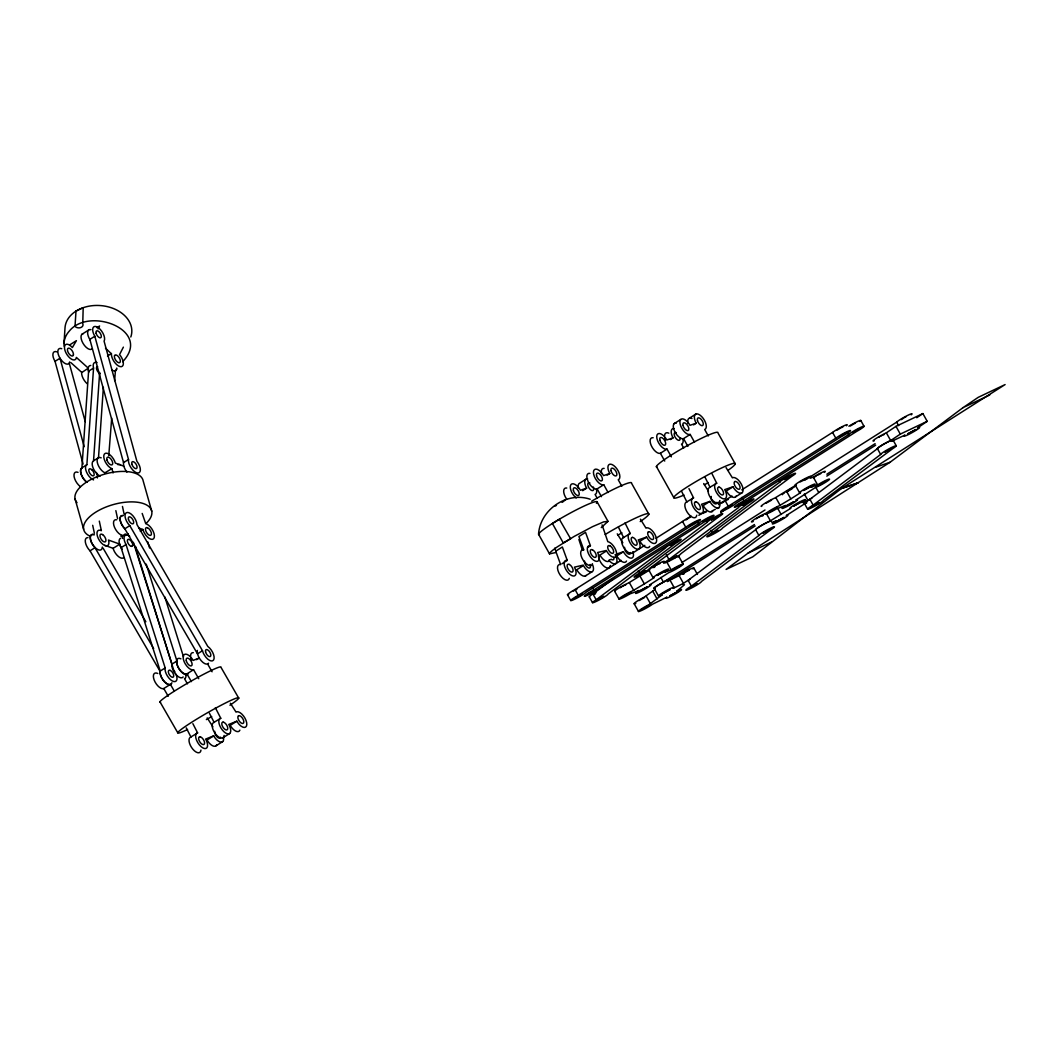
<?xml version="1.0" encoding="UTF-8"?>
<svg xmlns="http://www.w3.org/2000/svg" width="1058" height="1058" viewBox="0 0 1058 1058"><rect width="100%" height="100%" fill="white"/><g stroke="black" fill="none" stroke-linecap="round" stroke-linejoin="round"><path stroke-width="1.5" d="M64.035 342.964L65.014 327.755A33.459 24.519 3.7 0 1 103.38 305.881A33.459 24.519 3.7 0 1 130.808 336.986M87.06 482.236A8.927 4.272 57.7 0 1 81.215 474.341A8.927 4.272 57.7 0 1 81.916 467.834L88.594 371.199A8.927 4.272 57.7 0 1 90.763 365.46M93.554 479.909A8.927 4.272 57.7 0 1 86.597 472.225A8.927 4.272 57.7 0 1 86.875 464.687L93.554 368.065A8.927 4.272 57.7 0 1 97.098 362.616M100.219 476.074A8.927 4.272 57.7 0 1 93.263 468.39A8.927 4.272 57.7 0 1 93.54 460.865L99.664 372.416M103.38 387.294L98.5 457.717L93.54 460.865M108.762 455.667L111.698 418.161M114.634 380.642L115.401 370.855A8.927 4.272 57.7 0 0 116.697 368.872M538.535 534.29C540.056 509.744 566.731 491.256 590.205 499.244M69.802 344.842L76.414 340.65L72.367 347.54A8.927 4.272 57.7 0 0 64.776 345.662A8.927 4.272 57.7 0 0 68.519 356.639A8.927 4.272 57.7 0 0 76.11 358.517L76.348 357.406L88.303 368.171L81.625 372.641A8.927 4.272 57.7 0 0 87.206 383.737M88.303 368.171L88.237 368.449A8.927 4.272 57.7 0 0 88.846 372.165M105.483 348.135L111.407 353.795A8.927 4.272 57.7 0 0 120.017 366.597A8.927 4.272 57.7 0 0 120.705 356.11L119.541 354.602L123.376 347.143M98.063 328.893L99.571 325.996L96.926 327.676M597.135 501.902L608.006 521.356L601.261 527.598M806.818 478.705L800.165 481.906M686.007 519.941L686.854 519.266M721.887 503.105L724.28 501.452M652.76 567.67L655.418 565.832M762.673 515.868L763.135 515.365L761.892 515.696M813.668 477.7L816.34 475.862M564.192 500.95L565.012 500.143L564.324 500.156M122.649 361.743C152.656 330.189 89.256 306.278 69.352 331.035A33.459 24.519 3.7 0 0 64.088 346.178M635.832 603.338A8.927 0.886 -29.2 0 1 635.567 602.253A8.927 0.886 -29.2 0 1 644.666 596.871L654.981 589.478M684.526 584.717L676.71 591.263L678.152 590.549A8.927 0.886 -29.2 0 1 680.572 590.549A8.927 0.886 -29.2 0 1 670.56 596.5A8.927 0.886 -29.2 0 1 666.395 597.545L666.937 597.109L652.535 604.211A8.927 0.886 -29.2 0 1 642.219 610.188A8.927 0.886 -29.2 0 1 639.204 610.532A8.927 0.886 -29.2 0 1 648.99 604.621L662.334 594.728A8.927 0.886 -29.2 0 1 659.213 595.151A8.927 0.886 -29.2 0 1 668.96 589.253A8.927 0.886 -29.2 0 1 673.787 587.812L673.113 588.38L683.455 583.394L679.13 575.645L668.788 580.63M963.124 407.568L890.069 462.253L748.072 553.122L726.092 569.442L752.727 556.865L841.48 488.518L1005.1 384.57L978.2 397.358L963.018 407.647L989.746 394.991M639.574 573.013L707.114 522.374A8.927 0.886 -29.2 0 1 718.567 515.114A8.927 0.886 -29.2 0 1 719.03 516.621L649.638 568.384A8.927 0.886 -29.2 0 1 642.788 573.198A8.927 0.886 -29.2 0 1 634.218 577.139A8.927 0.886 -29.2 0 1 639.574 573.013L638.265 570.685M712.351 532.716L779.891 482.078A8.927 0.886 -29.2 0 1 791.358 474.817A8.927 0.886 -29.2 0 1 791.82 476.325L722.429 528.087A8.927 0.886 -29.2 0 1 715.578 532.915A8.927 0.886 -29.2 0 1 706.995 536.842A8.927 0.886 -29.2 0 1 712.351 532.716L711.055 530.389M771.044 521.396A8.927 0.886 -29.2 0 0 764.193 523.935A8.927 0.886 -29.2 0 0 755.65 529.701L688.11 580.326L691.363 586.145A8.927 0.886 -29.2 0 0 686.007 590.285A8.927 0.886 -29.2 0 0 694.577 586.344A8.927 0.886 -29.2 0 0 701.428 581.516L770.819 529.754A8.927 0.886 -29.2 0 0 770.356 528.259A8.927 0.886 -29.2 0 0 758.903 535.507L691.363 586.145M773.067 523.922A8.927 0.886 -29.2 0 0 783.475 518.645A8.927 0.886 -29.2 0 0 787.112 515.286L786.226 515.603L805.548 503.211A8.927 0.886 -29.2 0 0 806.857 502.695A8.927 0.886 -29.2 0 1 809.886 499.297L877.426 448.658A8.927 0.886 -29.2 0 1 886.974 442.363A8.927 0.886 -29.2 0 1 892.106 441.001M813.139 505.116L880.679 454.477A8.927 0.886 -29.2 0 1 892.132 447.217A8.927 0.886 -29.2 0 1 892.595 448.724L823.203 500.487A8.927 0.886 -29.2 0 1 816.353 505.301A8.927 0.886 -29.2 0 1 807.783 509.242A8.927 0.886 -29.2 0 1 813.139 505.116L809.886 499.297M589.597 596.937A8.927 0.886 -29.2 0 1 592.916 593.935L613.865 578.316M596.17 599.754L665.561 547.978A8.927 0.886 -29.2 0 1 672.412 543.164A8.927 0.886 -29.2 0 1 680.995 539.223A8.927 0.886 -29.2 0 1 675.639 543.362L608.099 594.001A8.927 0.886 -29.2 0 1 596.633 601.248A8.927 0.886 -29.2 0 1 596.17 599.754L592.916 593.935M720.696 512.614L725.933 508.713M668.96 559.457L738.352 507.695A8.927 0.886 -29.2 0 1 745.202 502.867A8.927 0.886 -29.2 0 1 753.772 498.926A8.927 0.886 -29.2 0 1 748.429 503.066L680.889 553.704A8.927 0.886 -29.2 0 1 669.423 560.952A8.927 0.886 -29.2 0 1 668.96 559.457L666.355 554.802M593.948 594.014L596.024 592.652M682.595 573.978L686.92 571.333M901.178 419.669L904.154 417.791M916.757 417.725L922.88 413.572L927.205 421.322L917.405 427.974L918.476 427.551A8.927 0.886 -29.2 0 1 912.128 432.603A8.927 0.886 -29.2 0 1 904.974 435.063L891.775 441.239M874.186 440.829A8.927 0.886 -29.2 0 1 875.839 438.594A8.927 0.886 -29.2 0 1 886.115 432.96L895.981 426.361L922.88 413.572M877.664 448.804A8.927 0.886 -29.2 0 1 880.997 445.815A8.927 0.886 -29.2 0 1 890.452 440.71L900.305 434.111L927.205 421.322M836.891 430.196L840.25 428.212M850.46 425.911L852.907 424.417M766.045 503.198L771.56 500.143M787.562 491.507L790.009 490.013M805.085 479.975L805.865 479.459M756.377 518.764L757.171 518.248M639.032 600.587L644.547 597.519M174.107 690.795L170.391 684.354L163.633 688.626A8.927 4.272 57.7 0 1 154.203 680.122A8.927 4.272 57.7 0 1 157.748 673.47M170.391 684.354L170.259 684.433A8.927 4.272 57.7 0 1 163.038 679.963A8.927 4.272 57.7 0 1 160.181 670.6M198.745 678.72L193.548 669.688L186.79 673.972A8.927 4.272 57.7 0 1 177.36 665.469A8.927 4.272 57.7 0 1 180.905 658.817M193.548 669.688L193.416 669.78A8.927 4.272 57.7 0 1 185.335 664.014A8.927 4.272 57.7 0 1 184.198 654.598A8.927 4.272 57.7 0 1 192.067 658.724L193.138 660.417L199.195 658.01L196.55 659.676M562.089 502.378L563.266 501.611M82.008 334.235L88.621 330.043M83.093 464.065L55.029 361.36L60.002 358.226A8.927 4.272 57.7 0 1 61.748 348.69M94.81 336.246L89.851 339.38L123.522 462.624L128.494 459.489L94.81 336.246A8.927 4.272 57.7 0 1 93.726 326.856A8.927 4.272 57.7 0 1 101.608 331.061A8.927 4.272 57.7 0 1 104.081 341.165L136.892 461.275A8.927 4.272 57.7 0 1 140.026 471.643A8.927 4.272 57.7 0 1 132.872 470.122A8.927 4.272 57.7 0 1 128.494 459.489M107.493 356.03L111.46 353.517M88.594 371.199L93.554 368.065M81.916 467.834L86.875 464.687M113.1 472.926L111.883 468.628L105.059 472.767M160.247 671.618L90.036 550.821L95.008 547.687A8.927 4.272 57.7 0 1 90.234 538.125A8.927 4.272 57.7 0 1 94.321 534.859M202.475 650.71L197.515 653.844L124.818 528.788L129.79 525.641A8.927 4.272 57.7 0 1 125.042 514.995A8.927 4.272 57.7 0 1 131.166 514.095A8.927 4.272 57.7 0 1 136.971 524.583L207.804 646.451A8.927 4.272 57.7 0 1 214.073 656.74A8.927 4.272 57.7 0 1 209.537 660.364A8.927 4.272 57.7 0 1 202.475 650.71L129.79 525.641M104.676 545.267L113.127 548.335L119.752 544.143L120.096 545.306A8.927 4.272 57.7 0 0 122.278 549.34M140.264 531.156L142.909 529.489L143.253 530.653A8.927 4.272 57.7 0 0 150.963 539.236A8.927 4.272 57.7 0 0 154.071 533.695A8.927 4.272 57.7 0 0 146.917 524.146L145.766 523.763L142.182 513.434M171.925 682.714A8.927 4.272 57.7 0 1 164.863 682.198A8.927 4.272 57.7 0 1 160.208 671.076L121.088 547.674L126.047 544.526A8.927 4.272 57.7 0 1 124.368 536.38A8.927 4.272 57.7 0 1 129.671 536.208M160.208 671.076L165.167 667.929L126.047 544.526M183.179 676.961A8.927 4.272 57.7 0 1 175.866 674.475A8.927 4.272 57.7 0 1 171.965 664.146L176.924 660.999L146.229 564.152M586.37 478.957L579.758 483.136A8.927 4.272 57.7 0 0 578.382 488.28M674.105 423.663L680.73 419.471M689.353 418.188L695.966 414.009A8.927 4.272 57.7 0 1 704.43 420.291A8.927 4.272 57.7 0 1 704.681 429.495L708.278 435.949M200.954 750.069A8.927 4.272 57.7 0 1 192.94 749.315A8.927 4.272 57.7 0 1 190.083 737.452L197.608 732.916L192.873 723.672M224.111 735.416A8.927 4.272 57.7 0 1 216.11 734.662A8.927 4.272 57.7 0 1 213.24 722.799L220.765 718.263L215.356 707.696M582.654 490.674L586.621 488.161A8.927 4.272 57.7 0 1 587.587 478.838M607.133 475.174L609.778 473.508A8.927 4.272 57.7 0 1 609.54 464.303A8.927 4.272 57.7 0 1 617.991 470.572A8.927 4.272 57.7 0 1 618.242 479.777L621.84 486.244M670.415 439.546L673.06 437.867A8.927 4.272 57.7 0 1 674.025 428.543M693.572 424.88L696.217 423.213A8.927 4.272 57.7 0 1 695.966 414.009M589.901 473.376A8.927 4.272 57.7 0 0 588.01 481.284A8.927 4.272 57.7 0 0 596.976 488.994L603.748 484.723L608.086 492.499M223.529 737.479A8.927 4.272 57.7 0 1 221.029 742.108A8.927 4.272 57.7 0 1 214.377 737.016L213.69 735.839L207.077 740.031L207.765 741.195A8.927 4.272 57.7 0 0 216.731 744.819M230.353 703.239L236.04 712.1L236.86 711.73A8.927 4.272 57.7 0 1 244.94 718.117A8.927 4.272 57.7 0 1 245.522 727.163A8.927 4.272 57.7 0 1 237.534 722.35L236.847 721.186L230.234 725.365L230.922 726.542A8.927 4.272 57.7 0 0 239.888 730.165M653.17 437.734A8.927 4.272 57.7 0 0 651.292 445.643A8.927 4.272 57.7 0 0 660.258 453.353L667.016 449.081L671.367 456.858M676.34 423.081A8.927 4.272 57.7 0 0 674.449 430.99A8.927 4.272 57.7 0 0 683.415 438.7L690.173 434.428L694.524 442.204M223.053 737.69L229.665 733.511M216.057 745.784L222.669 741.605M560.647 564.575L555.754 551.178L562.367 546.999L567.26 560.383L561.97 563.742M587.772 547.409L590.417 545.73L585.524 532.333L578.911 536.525L583.804 549.922M633.107 552.157A8.927 4.272 57.7 0 1 624.643 548.851A8.927 4.272 57.7 0 1 622.726 538.006L630.277 533.51L625.014 522.93M592.639 564.774A8.927 4.272 57.7 0 1 591.277 572.008A8.927 4.272 57.7 0 1 583.394 565.554L576.769 569.746A8.927 4.272 57.7 0 0 586.158 575.446M602.055 524.847L607.821 541.696L608.998 542.053A8.927 4.272 57.7 0 1 616.497 555.476A8.927 4.272 57.7 0 1 606.551 550.901L599.939 555.08A8.927 4.272 57.7 0 0 609.884 559.669M696.759 515.193A8.927 4.272 57.7 0 1 688.626 514.122A8.927 4.272 57.7 0 1 685.994 502.365L693.545 497.868L688.943 488.611M719.916 500.54A8.927 4.272 57.7 0 1 711.783 499.469A8.927 4.272 57.7 0 1 709.164 487.712L716.702 483.215L712.1 473.958M632.935 551.787A8.927 4.272 57.7 0 1 631.375 558.161A8.927 4.272 57.7 0 1 624.101 552.898L623.426 551.721L616.801 555.9L617.475 557.077A8.927 4.272 57.7 0 0 626.534 561.018M640.407 519.187L645.988 528.127L646.822 527.797A8.927 4.272 57.7 0 1 654.902 534.396A8.927 4.272 57.7 0 1 655.272 543.296A8.927 4.272 57.7 0 1 647.258 538.244L646.583 537.067L639.958 541.246L640.645 542.423A8.927 4.272 57.7 0 0 649.691 546.364M585.233 576.068L591.858 571.889M719.374 501.492A8.927 4.272 57.7 0 1 717.813 507.88A8.927 4.272 57.7 0 1 710.526 502.603L709.852 501.426L703.239 505.605L703.914 506.795A8.927 4.272 57.7 0 0 712.96 510.723M726.053 467.623L732.414 477.832L733.26 477.502A8.927 4.272 57.7 0 1 741.341 484.101A8.927 4.272 57.7 0 1 741.711 493.002A8.927 4.272 57.7 0 1 733.697 487.95L733.022 486.773L726.396 490.952L727.071 492.129A8.927 4.272 57.7 0 0 736.13 496.07M568.662 594.57A8.927 0.886 -29.2 0 1 575.01 589.518L621.086 560.356M632.261 553.294L644.825 545.346M656 538.271L682.542 521.475A8.927 0.886 -29.2 0 1 691.178 516.198M718.422 504.64A8.927 0.886 -29.2 0 1 725.047 500.46L732.03 496.043M741.803 489.854L832.567 432.418A8.927 0.886 -29.2 0 1 843.12 426.176A8.927 0.886 -29.2 0 1 846.347 425.766M578.25 595.337L685.782 527.294A8.927 0.886 -29.2 0 1 695.728 521.356A8.927 0.886 -29.2 0 1 700.092 520.192A8.927 0.886 -29.2 0 1 690.914 525.932L586.132 592.242A8.927 0.886 -29.2 0 1 577.443 597.81A8.927 0.886 -29.2 0 1 570.738 600.441A8.927 0.886 -29.2 0 1 578.25 595.337L575.01 589.518M735.403 496.995L742.028 492.803M593.842 589.954L698.637 523.644A8.927 0.886 -29.2 0 1 707.326 518.076A8.927 0.886 -29.2 0 1 714.031 515.431A8.927 0.886 -29.2 0 1 706.506 520.549L598.973 588.592A8.927 0.886 -29.2 0 1 589.041 594.53A8.927 0.886 -29.2 0 1 584.677 595.694A8.927 0.886 -29.2 0 1 593.842 589.954L592.546 587.626M728.288 506.266L835.82 438.224A8.927 0.886 -29.2 0 1 845.752 432.286A8.927 0.886 -29.2 0 1 850.129 431.122A8.927 0.886 -29.2 0 1 840.951 436.861L736.156 503.172A8.927 0.886 -29.2 0 1 727.468 508.739A8.927 0.886 -29.2 0 1 720.776 511.384A8.927 0.886 -29.2 0 1 728.288 506.266L725.047 500.46M864.055 426.374A8.927 0.886 -29.2 0 1 856.544 431.479L749.011 499.521A8.927 0.886 -29.2 0 1 739.079 505.459A8.927 0.886 -29.2 0 1 734.702 506.623A8.927 0.886 -29.2 0 1 743.88 500.884L848.675 434.587A8.927 0.886 -29.2 0 1 857.364 429.006A8.927 0.886 -29.2 0 1 864.055 426.374L860.815 420.462M615.32 591.316A8.927 0.886 -29.2 0 1 618.348 588.367A8.927 0.886 -29.2 0 1 628.492 582.998L649.784 569.918A8.927 0.886 -29.2 0 1 656.595 564.655A8.927 0.886 -29.2 0 1 663.3 562.472M761.773 506.319A8.927 0.886 -29.2 0 1 764.802 503.37A8.927 0.886 -29.2 0 1 774.945 498.001L796.423 484.855M794.651 486.706L791.887 488.452A8.927 0.886 -29.2 0 0 786.001 491.825M807.056 478.851L896.681 422.142A8.927 0.886 -29.2 0 1 907.01 415.715A8.927 0.886 -29.2 0 1 911.163 414.855M644.348 583.91L654.122 577.681A8.927 0.886 -29.2 0 1 656.449 575.063A8.927 0.886 -29.2 0 1 666.884 569.482A8.927 0.886 -29.2 0 1 666.381 571.122L664.993 572.034L671.182 569.905A8.927 0.886 -29.2 0 1 681.947 564.284A8.927 0.886 -29.2 0 1 679.514 567.022A8.927 0.886 -29.2 0 1 668.762 572.643L649.44 585.048L650.326 584.73A8.927 0.886 -29.2 0 1 647.284 587.719A8.927 0.886 -29.2 0 1 636.969 593.128A8.927 0.886 -29.2 0 1 638.212 591.091L639.204 590.457L629.96 593.895A8.927 0.886 -29.2 0 1 619.962 598.973A8.927 0.886 -29.2 0 1 622.395 596.302A8.927 0.886 -29.2 0 1 632.829 590.748L644.348 583.91L640.024 576.16M682.251 562.34L764.987 509.996M826.853 474.196L875.111 443.659M790.802 498.9L800.575 492.671A8.927 0.886 -29.2 0 1 802.903 490.052A8.927 0.886 -29.2 0 1 813.337 484.485A8.927 0.886 -29.2 0 1 812.835 486.125L811.446 487.024L817.636 484.908A8.927 0.886 -29.2 0 1 828.401 479.287A8.927 0.886 -29.2 0 1 825.967 482.025A8.927 0.886 -29.2 0 1 815.215 487.645L795.894 500.05L796.78 499.733A8.927 0.886 -29.2 0 1 793.738 502.722A8.927 0.886 -29.2 0 1 783.423 508.131A8.927 0.886 -29.2 0 1 784.652 506.094L785.658 505.459L776.413 508.885A8.927 0.886 -29.2 0 1 766.415 513.976A8.927 0.886 -29.2 0 1 768.849 511.305A8.927 0.886 -29.2 0 1 779.283 505.75L790.802 498.9L786.478 491.15M826.801 476.1L875.68 445.18M669.463 580.062A8.927 0.886 -29.2 0 0 660.946 583.474A8.927 0.886 -29.2 0 0 655.166 588.182A8.927 0.886 -29.2 0 1 655.338 586.978A8.927 0.886 -29.2 0 1 663.445 582.112L754.447 524.53M755.148 525.958L668.577 580.749A8.927 0.886 -29.2 0 1 667.386 581.609M755.862 529.701A8.927 0.886 -29.2 0 1 760.371 526.117A8.927 0.886 -29.2 0 1 769.616 521.303L790.908 508.237A8.927 0.886 -29.2 0 1 793.236 505.618A8.927 0.886 -29.2 0 1 803.683 500.037A8.927 0.886 -29.2 0 1 803.181 501.677L801.792 502.59L807.968 500.474A8.927 0.886 -29.2 0 1 811.83 498.186M687.568 518.79L688.401 518.288M573.423 591.025L576.927 589.081M620.372 587.693L621.311 587.124M878.735 437.351L879.661 436.782M690.173 434.428L690.028 434.521A8.927 4.272 57.7 0 1 681.947 428.503A8.927 4.272 57.7 0 1 681.008 419.233A8.927 4.272 57.7 0 1 688.93 423.623L689.988 425.316L696.217 423.213M603.748 484.723L603.602 484.802A8.927 4.272 57.7 0 1 595.509 478.798A8.927 4.272 57.7 0 1 594.583 469.514A8.927 4.272 57.7 0 1 602.505 473.905L603.549 475.611L609.778 473.508M667.016 449.081L666.871 449.174A8.927 4.272 57.7 0 1 658.79 443.17A8.927 4.272 57.7 0 1 657.851 433.886A8.927 4.272 57.7 0 1 665.773 438.276L666.831 439.969L673.06 437.867M758.097 517.679L761.072 516.079M689.3 517.772L690.213 517.283M725.193 500.937L726.105 500.447M702.869 513.474L703.782 512.985M880.666 436.2L881.671 435.658M817.345 475.28L820.783 473.627M656.423 565.25L657.441 564.707M622.302 586.542L623.321 586M853.819 423.927L855.419 423.147M905.066 417.288L905.926 416.865M790.921 489.523L791.781 489.087M748.072 553.122L771.375 542.106M841.11 427.776L842.816 427.101M726.965 500.011L728.288 499.442M704.641 512.561L706.347 511.887M882.636 435.182L884.104 434.547M658.393 564.231L659.875 563.597M594.662 594.173L595.403 593.829M653.897 567.524L654.73 567.141M624.273 585.524L625.754 584.889M687.872 570.857L689.34 570.222M683.375 574.15L684.209 573.767M556.455 505.459L554.445 506.293M236.847 721.186L228.753 724.452L229.348 725.51A8.927 4.272 57.7 0 1 229.004 733.842A8.927 4.272 57.7 0 1 220.924 727.97A8.927 4.272 57.7 0 1 219.866 718.62L220.765 718.263M213.69 735.839L205.583 739.106L206.191 740.164A8.927 4.272 57.7 0 1 205.834 748.495A8.927 4.272 57.7 0 1 197.767 742.623A8.927 4.272 57.7 0 1 196.695 733.273L197.608 732.916M556.204 552.435L549.538 553.876L538.654 534.422M733.022 486.773L724.69 489.629L725.272 490.687A8.927 4.272 57.7 0 1 724.717 498.847A8.927 4.272 57.7 0 1 716.623 492.75A8.927 4.272 57.7 0 1 715.777 483.519L716.702 483.215M709.852 501.426L701.52 504.282L702.115 505.34A8.927 4.272 57.7 0 1 701.547 513.5A8.927 4.272 57.7 0 1 693.466 507.404A8.927 4.272 57.7 0 1 692.62 498.186L693.545 497.868M810.216 478.216L813.311 477.158A8.927 0.886 -29.2 0 1 822.767 472.053A8.927 0.886 -29.2 0 1 824.38 472.384M646.583 537.067L638.252 539.924L638.834 540.982A8.927 4.272 57.7 0 1 638.278 549.142A8.927 4.272 57.7 0 1 630.184 543.045A8.927 4.272 57.7 0 1 629.338 533.814L630.277 533.51M616.483 554.101L623.426 551.721M875.601 467.226L890.069 462.253M858.012 482.832L841.48 488.518L857.853 482.937M771.824 522.44L775.99 521.012L774.998 521.647A8.927 0.886 -29.2 0 0 772.314 523.829M663.763 563.213L666.857 562.155A8.927 0.886 -29.2 0 1 668.696 561.031M586.621 488.161L580.392 490.264L579.348 488.558A8.927 4.272 57.7 0 0 570.513 485.463A8.927 4.272 57.7 0 0 576.187 497.974M606.353 550.477L597.598 552.501L598.378 554.141A8.927 4.272 57.7 0 1 596.381 561.362A8.927 4.272 57.7 0 1 588.155 552.871A8.927 4.272 57.7 0 1 590.139 545.65L590.417 545.73M583.196 565.131L574.428 567.154L575.208 568.794A8.927 4.272 57.7 0 1 573.211 576.015A8.927 4.272 57.7 0 1 564.985 567.524A8.927 4.272 57.7 0 1 566.982 560.304L567.26 560.383M608.006 521.356L603.589 521.911L592.52 526.672L574.097 536.472L557.381 546.814A33.459 3.319 -29.2 0 0 549.538 553.876M111.883 468.628L111.672 468.575A8.927 4.272 57.7 0 1 104.266 459.397A8.927 4.272 57.7 0 1 106.858 453.234A8.927 4.272 57.7 0 1 114.714 461.341L115.309 463.073L123.72 466.168M138.677 527.955L142.909 529.489M119.752 544.143L108.485 540.056L108.762 541.088A8.927 4.272 57.7 0 1 104.808 545.544A8.927 4.272 57.7 0 1 97.442 536.3A8.927 4.272 57.7 0 1 100.113 530.23L101.37 530.693L99.307 521.105M70.926 362.669L81.691 372.35M207.196 717.893L212.883 726.767M703.689 483.546L708.463 491.216M617.25 533.84L622.818 542.78M103.01 548.031L145.845 621.734M95.008 547.687L153.648 648.58M238.751 698.187L220.99 667.347A35.245 2.698 -29.9 0 0 188.35 682.701A35.245 2.698 -29.9 0 0 160.512 702.314M186.935 673.88L191.392 681.616M163.778 688.533L168.222 696.27M159.956 701.824L177.704 732.665M207.646 664.04L212.076 671.764M187.438 683.838L184.489 678.694A8.927 4.272 57.7 0 0 186.01 675.269M896.681 422.142L898.626 425.62M895.981 426.361L900.305 434.111M893.018 439.996L896.271 445.802M886.366 432.867L890.704 440.617M877.426 448.658L880.679 454.477M847.365 432.259L848.675 434.587M832.567 432.418L835.82 438.224M813.311 477.158L817.636 484.908M815.599 486.931L818.495 492.102M804.371 494.007L807.968 500.474M795.219 484.987L799.544 492.737M804.371 503.344L807.611 509.163M778.595 479.75L779.891 482.078M775.858 497.683L780.196 505.433M776.81 506.716L781.135 514.466M766.204 513.249L770.528 520.999M735.284 463.946L717.959 432.934A35.245 3.505 -29.2 0 0 684.658 447.124A35.245 3.505 -29.2 0 0 657.071 467.186M741.936 497.405L743.88 500.884M755.65 529.701L758.903 535.507M683.561 438.62L687.898 446.397M705.805 520.047L707.114 522.374M660.404 453.274L664.741 461.05M697.341 521.316L698.637 523.644M656.41 466.512L673.734 497.511M682.542 521.475L685.782 527.294M693.823 567.974L697.434 574.428M678.813 556.376L683.151 564.126M648.858 514.228L631.533 483.228A35.245 3.505 -29.2 0 0 591.647 501.214M666.857 562.155L671.182 569.905M669.727 579.639L674.065 587.388M660.84 577.456L663.445 582.112M648.766 569.984L653.09 577.734M654.135 588.235L658.46 595.985M597.122 488.915L601.473 496.678M652.773 591.237L657.097 598.987M646.2 596.13L650.538 603.88M629.404 582.694L633.742 590.443M634.178 603.761L638.516 611.511M614.738 591.382L619.075 599.132M589.253 596.857L592.506 602.663M567.485 594.728L570.725 600.534M683.68 448.023L681.524 444.148A8.927 4.272 57.7 0 0 682.899 439.004M597.241 498.318L595.085 494.443A8.927 4.272 57.7 0 0 596.461 489.299M615.095 554.577L615.677 555.635A8.927 4.272 57.7 0 1 615.809 563.504A8.927 4.272 57.7 0 1 608.8 560.224M209.405 713.211L214.152 722.442M186.248 727.864L190.982 737.109M704.826 476.814L710.09 487.407M681.669 491.467L686.933 502.061M618.401 527.109L623.651 537.702M582.416 550.253L578.898 539.501M121.577 535.467L122.609 538.416M133.348 542.304L171.965 664.146M554.789 548.11L555.754 551.178M147.657 541.736L149.614 548.044M164.85 596.95L183.51 656.886M136.376 550.239L173.71 670.124A8.927 4.272 57.7 0 1 175.006 672.068M113.127 548.335L113.471 549.499A8.927 4.272 57.7 0 0 123.839 557.553M151.744 511.239L143.147 480.795A35.245 16.293 -15.8 0 0 101.449 475.108A35.245 16.293 -15.8 0 0 77.022 502.656M75.039 498.821L83.635 529.278M69.259 363.145L85.235 421.626M84.177 446.701L60.002 358.226A8.927 4.272 57.7 0 0 69.722 361.915M122.463 506.451L124.183 514.439M115.851 510.644L117.57 518.632M92.694 525.297L94.4 533.285M848.886 426.229A8.927 0.886 -29.2 0 1 858.342 421.124A8.927 0.886 -29.2 0 1 859.903 421.481M187.557 729.517A35.245 2.698 -29.9 0 1 185.97 726.013A35.245 2.698 -29.9 0 1 229.48 701.057A35.245 2.698 -29.9 0 1 229.93 705.223M211.693 716.544A35.245 2.698 -29.9 0 1 206.35 719.599M191.564 660.139A8.927 4.272 57.7 0 1 190.89 658.116M190.599 656.264A8.927 4.272 57.7 0 1 193.297 652.654M208.545 663.234A8.927 4.272 57.7 0 1 201.218 660.734A8.927 4.272 57.7 0 1 197.33 650.392M220.593 737.161A4.457 2.142 57.7 0 1 217.035 736.857A4.457 2.142 57.7 0 1 214.748 731.303M188.139 673.814A8.927 4.272 57.7 0 1 180.825 671.327A8.927 4.272 57.7 0 1 176.924 660.999M176.025 674.118A8.927 4.272 57.7 0 1 172.15 680.889A8.927 4.272 57.7 0 1 165.167 667.929M136.006 547.092A8.927 4.272 57.7 0 1 135.887 548.666M121.088 547.674A8.927 4.272 57.7 0 1 120.586 538.284M124.818 528.788A8.927 4.272 57.7 0 1 120.149 520.126A8.927 4.272 57.7 0 1 122.741 515.603M90.036 550.821A8.927 4.272 57.7 0 1 85.367 542.172A8.927 4.272 57.7 0 1 87.959 537.636M89.811 536.075A35.245 16.293 -15.8 0 1 94.625 512.892A35.245 16.293 -15.8 0 1 139.96 502.656A35.245 16.293 -15.8 0 1 146.176 523.34M128.216 533.946A35.245 16.293 -15.8 0 1 120.903 536.274M80.368 486.561A8.927 4.272 57.7 0 1 74.1 476.603A8.927 4.272 57.7 0 1 78.028 472.357M86.981 482.369A8.927 4.272 57.7 0 1 81.215 474.381A8.927 4.272 57.7 0 1 82.074 468.02M106.567 473.23A8.927 4.272 57.7 0 1 97.772 464.131A8.927 4.272 57.7 0 1 101.171 457.823M118.007 464.74A8.927 4.272 57.7 0 1 120.493 464.713M126.92 472.119A8.927 4.272 57.7 0 1 123.945 461.473M102.309 547.052A8.927 4.272 57.7 0 1 93.17 545.214A8.927 4.272 57.7 0 1 93.488 534.422M125.214 533.84A8.927 4.272 57.7 0 1 115.692 529.582A8.927 4.272 57.7 0 1 116.658 519.769M124.368 528.154A8.927 4.272 57.7 0 1 120.149 519.412A8.927 4.272 57.7 0 1 123.27 515.577M90.274 340.16A8.927 4.272 57.7 0 1 90.948 329.673M55.029 361.36A8.927 4.272 57.7 0 1 56.788 351.838M100.113 373.606A4.02 1.931 57.7 0 1 99.426 373.249L98.725 372.667A4.02 1.931 57.7 0 1 96.543 368.792A4.02 1.931 57.7 0 1 97.627 366.65M96.371 472.423A8.927 4.272 57.7 0 1 97.376 477.965M91.967 349.008A8.927 4.272 57.7 0 1 83.04 343.361A8.927 4.272 57.7 0 1 83.04 333.773M116.737 368.052A8.927 4.272 57.7 0 1 111.923 370.181M605.189 534.488A35.245 3.505 -29.2 0 1 643.211 514.836A35.245 3.505 -29.2 0 1 640.222 521.581M621.945 532.848A35.245 3.505 -29.2 0 1 617.912 535.11M593.287 487.011A4.457 2.142 57.7 0 1 592.057 490.581A4.457 2.142 57.7 0 1 587.944 485.701A4.457 2.142 57.7 0 1 589.888 482.99M566.585 498.953A8.927 4.272 57.7 0 1 566.744 488.029M601.539 473.627A8.927 4.272 57.7 0 1 604.131 468.377M610.321 565.488A8.927 4.272 57.7 0 1 603.708 565.99A8.927 4.272 57.7 0 1 598.431 554.855M630.515 552.554A4.457 2.142 57.7 0 1 627.196 553.228A4.457 2.142 57.7 0 1 624.604 547.303M613.865 557.315A4.457 2.142 57.7 0 1 611.061 559.232M698.862 515.286A8.927 0.886 -29.2 0 1 706.651 510.948M683.971 495.038A35.245 3.505 -29.2 0 1 681.365 490.846A35.245 3.505 -29.2 0 1 724.651 466.591A35.245 3.505 -29.2 0 1 728.01 470.347M708.384 482.554A35.245 3.505 -29.2 0 1 704.35 484.815M680.043 437.721A4.457 2.142 57.7 0 1 678.006 440.115A4.457 2.142 57.7 0 1 674.29 435.076A4.457 2.142 57.7 0 1 676.327 432.696M665.456 439.996A8.927 4.272 57.7 0 1 664.808 437.986M664.569 436.147A8.927 4.272 57.7 0 1 668.828 433.158M687.978 423.332A8.927 4.272 57.7 0 1 691.985 418.505M716.94 502.259A4.457 2.142 57.7 0 1 713.251 502.563A4.457 2.142 57.7 0 1 711.32 496.453M539.474 534.74A33.459 3.319 -29.2 0 1 567.736 514.452A33.459 3.319 -29.2 0 1 596.395 503.291M592.454 563.689A8.927 4.272 57.7 0 1 583.117 560.105A8.927 4.272 57.7 0 1 583.527 549.829M569.297 578.342A8.927 4.272 57.7 0 1 559.947 574.759A8.927 4.272 57.7 0 1 560.37 564.496M590.073 564.456A4.457 2.142 57.7 0 1 589.399 568.067A4.457 2.142 57.7 0 1 585.458 564.84L584.968 563.821A4.457 2.142 57.7 0 1 584.611 561.137M679.13 575.645A8.927 0.886 -29.2 0 1 689.657 569.416A8.927 0.886 -29.2 0 1 692.937 568.979M682.926 584.452A8.927 0.886 -29.2 0 1 690.08 579.202M753.19 521.515A8.927 0.886 -29.2 0 1 754.314 519.465A8.927 0.886 -29.2 0 1 765.278 513.553M796.238 484.921A8.927 0.886 -29.2 0 1 803.048 479.658A8.927 0.886 -29.2 0 1 809.754 477.475M674.647 557.817A8.927 0.886 -29.2 0 1 678.628 556.746M782.338 494.734A8.927 0.886 -29.2 0 1 784.428 492.856M711.386 511.358A8.927 0.886 -29.2 0 1 715.327 509.308M716.98 508.541A8.927 0.886 -29.2 0 1 719.123 507.814M76.004 311.118L75.012 326.327A4.364 3.2 3.7 0 0 80.646 327.596A4.364 3.2 3.7 0 0 82.749 323.669L83.185 307.693L76.004 311.118M73.425 354.602L73.28 355.303A4.457 2.142 57.7 0 1 69.484 354.364A4.457 2.142 57.7 0 1 67.606 348.876A4.457 2.142 57.7 0 1 71.402 349.814L72.103 350.727A4.457 2.142 57.7 0 1 73.425 354.602M114.542 355.62L114.383 356.321A4.457 2.142 57.7 0 0 118.694 362.722A4.457 2.142 57.7 0 0 119.038 357.472L118.337 356.559A4.457 2.142 57.7 0 0 114.542 355.62M575.102 597.982L582.032 594.252L575.102 597.982M588.671 593.697L595.601 589.954L588.671 593.697M596.884 600.111L603.814 596.381L596.884 600.111M622.977 596.712L630.674 592.559L622.977 596.712M638.424 574.507L645.354 570.765L638.424 574.507M639.495 591.038L647.192 586.886L639.495 591.038M669.939 545.425L676.869 541.696L669.939 545.425M657.097 575.42L664.794 571.267L657.097 575.42M642.418 609.091L650.115 604.938L642.418 609.091M669.661 559.827L676.591 556.085L669.661 559.827M689.247 525.76L696.177 522.017L689.247 525.76M671.552 570.447L679.249 566.294L671.552 570.447M662.467 593.67L670.164 589.518L662.467 593.67M702.816 521.462L709.746 517.732L702.816 521.462M669.965 595.799L677.662 591.647L669.965 595.799M711.479 519.822L718.408 516.079L711.479 519.822M711.214 534.211L718.144 530.468L711.214 534.211M725.14 508.924L732.07 505.182L725.14 508.924M690.213 587.64L697.143 583.91L690.213 587.64M738.709 504.626L745.639 500.897L738.709 504.626M742.729 505.142L749.659 501.399L742.729 505.142M784.269 479.525L791.199 475.783L784.269 479.525M769.43 511.715L777.127 507.562L769.43 511.715M763.268 532.954L770.198 529.225L763.268 532.954M776.294 521.594L783.991 517.441L776.294 521.594M785.949 506.028L793.645 501.876L785.949 506.028M793.884 505.975L801.58 501.823L793.884 505.975M803.551 490.423L811.248 486.27L803.551 490.423M839.285 436.69L846.215 432.96L839.285 436.69M818.006 485.45L825.703 481.297L818.006 485.45M811.989 506.61L818.918 502.867L811.989 506.61M852.854 432.405L859.784 428.662L852.854 432.405M885.043 451.925L891.973 448.182L885.043 451.925M908.055 433.714L915.752 429.574L908.055 433.714M570.593 538.747L563.279 542.939L552.408 523.485L559.351 519.24L570.593 538.747M238.605 715.724L238.169 716.054A4.457 2.142 57.7 0 0 240.721 722.68A4.457 2.142 57.7 0 0 243.591 720.472A4.457 2.142 57.7 0 0 238.605 715.724M648.514 531.777L648.051 532.095A4.457 2.142 57.7 0 0 650.485 538.694A4.457 2.142 57.7 0 0 653.46 536.644A4.457 2.142 57.7 0 0 648.514 531.777M734.953 481.483L734.49 481.8A4.457 2.142 57.7 0 0 736.923 488.399A4.457 2.142 57.7 0 0 739.899 486.363A4.457 2.142 57.7 0 0 734.953 481.483M223.145 722.125L222.55 722.204A4.457 2.142 57.7 0 0 223.886 728.42A4.457 2.142 57.7 0 0 227.734 727.917A4.457 2.142 57.7 0 0 223.145 722.125M199.988 736.778L199.38 736.857A4.457 2.142 57.7 0 0 200.729 743.086A4.457 2.142 57.7 0 0 204.564 742.571A4.457 2.142 57.7 0 0 199.988 736.778M719.03 487.116L718.422 487.169A4.457 2.142 57.7 0 0 719.625 493.319A4.457 2.142 57.7 0 0 723.566 492.988A4.457 2.142 57.7 0 0 719.03 487.116M695.873 501.77L695.265 501.823A4.457 2.142 57.7 0 0 696.468 507.972A4.457 2.142 57.7 0 0 700.396 507.642A4.457 2.142 57.7 0 0 695.873 501.77M632.591 537.398L631.983 537.451A4.457 2.142 57.7 0 0 633.2 543.614A4.457 2.142 57.7 0 0 637.128 543.283A4.457 2.142 57.7 0 0 632.591 537.398M147.366 527.691L146.678 527.558A4.457 2.142 57.7 0 0 146.996 533.166A4.457 2.142 57.7 0 0 151.426 534.025A4.457 2.142 57.7 0 0 147.366 527.691M131.509 546.378L130.875 546.219A4.02 1.931 57.7 0 1 127.357 540.44A4.02 1.931 57.7 0 1 131.443 541.484A4.02 1.931 57.7 0 1 131.509 546.378M170.179 670.375L169.544 670.203A4.02 1.931 57.7 0 0 169.611 675.097A4.02 1.931 57.7 0 0 173.71 676.155A4.02 1.931 57.7 0 0 170.179 670.375M609.844 545.769L609.13 545.558A4.457 2.142 57.7 0 0 608.125 549.155L608.615 550.186A4.457 2.142 57.7 0 0 613.587 552.474A4.457 2.142 57.7 0 0 609.844 545.769M592.414 549.79L591.7 549.578A4.457 2.142 57.7 0 0 590.708 553.189A4.457 2.142 57.7 0 0 594.821 557.434A4.457 2.142 57.7 0 0 595.813 553.823L595.323 552.792A4.457 2.142 57.7 0 0 592.414 549.79M569.257 564.443L568.543 564.231A4.457 2.142 57.7 0 0 567.551 567.842A4.457 2.142 57.7 0 0 571.664 572.087A4.457 2.142 57.7 0 0 572.656 568.477L572.166 567.445A4.457 2.142 57.7 0 0 569.257 564.443M102.626 534.621L101.872 534.237A4.457 2.142 57.7 0 0 100.867 538.734A4.457 2.142 57.7 0 0 105.774 541.26A4.457 2.142 57.7 0 0 102.626 534.621M91.94 469.845L91.239 469.276A4.02 1.931 57.7 0 0 89.15 471.974A4.02 1.931 57.7 0 0 93.699 475.677A4.02 1.931 57.7 0 0 91.94 469.845M186.287 660.787A4.457 2.142 57.7 0 0 191.353 665.866A4.457 2.142 57.7 0 0 189.766 659.385A4.457 2.142 57.7 0 0 186.287 660.787M128.441 519.266A4.02 1.931 57.7 0 0 133.004 523.803A4.02 1.931 57.7 0 0 131.536 517.944A4.02 1.931 57.7 0 0 128.441 519.266M205.596 652.019A4.02 1.931 57.7 0 0 210.172 656.555A4.02 1.931 57.7 0 0 208.704 650.696A4.02 1.931 57.7 0 0 205.596 652.019M106.951 460.032A4.457 2.142 57.7 0 0 112.069 464.846A4.457 2.142 57.7 0 0 110.204 458.259A4.457 2.142 57.7 0 0 106.951 460.032M96.119 333.336A4.02 1.931 57.7 0 0 100.708 337.74A4.02 1.931 57.7 0 0 99.095 331.828A4.02 1.931 57.7 0 0 96.119 333.336M131.866 464.171A4.02 1.931 57.7 0 0 136.456 468.562A4.02 1.931 57.7 0 0 134.842 462.65A4.02 1.931 57.7 0 0 131.866 464.171M573.396 490.343A4.457 2.142 57.7 0 0 578.435 495.541A4.457 2.142 57.7 0 0 576.98 489.113A4.457 2.142 57.7 0 0 573.396 490.343M611.021 470.717A4.457 2.142 57.7 0 0 616.06 475.915A4.457 2.142 57.7 0 0 614.592 469.488A4.457 2.142 57.7 0 0 611.021 470.717M596.553 475.69A4.457 2.142 57.7 0 0 601.592 480.887A4.457 2.142 57.7 0 0 600.137 474.46A4.457 2.142 57.7 0 0 596.553 475.69M659.835 440.049A4.457 2.142 57.7 0 0 664.874 445.246A4.457 2.142 57.7 0 0 663.406 438.819A4.457 2.142 57.7 0 0 659.835 440.049M697.447 420.423A4.457 2.142 57.7 0 0 702.486 425.62A4.457 2.142 57.7 0 0 701.031 419.193A4.457 2.142 57.7 0 0 697.447 420.423M682.992 425.395A4.457 2.142 57.7 0 0 688.031 430.593A4.457 2.142 57.7 0 0 686.576 424.165A4.457 2.142 57.7 0 0 682.992 425.395"/></g></svg>
